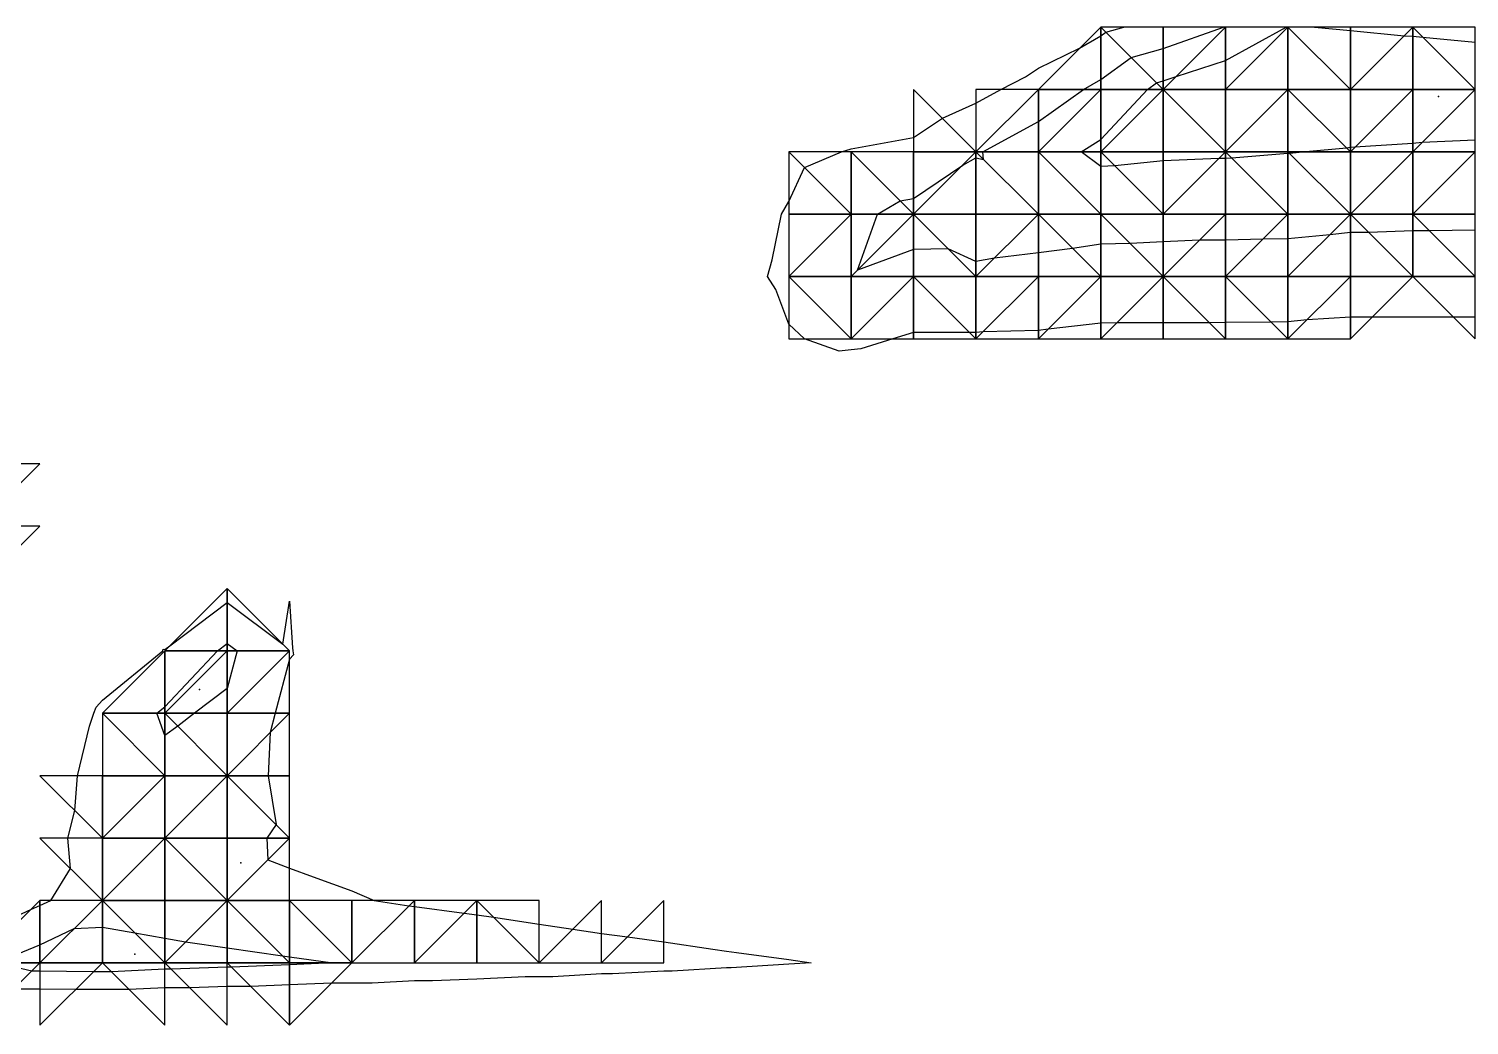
# Model space of a CAD drawing. Header units: metres. Extents: x 4732344 to 4732577, y 2266116 to 2266284.
# Drawn here: x 4732517.69 to 4732529.23, y 2266228.23 to 2266236.22 of the extents above; entities that cross this region are included whole.
import ezdxf

# ---------------------------------------------------------------- set-up
doc = ezdxf.new("R2010")
doc.units = ezdxf.units.M
doc.layers.add('TIN', color=5, linetype='Continuous')

msp = doc.modelspace()

# ---------------------------------------------------------------- linework, layer by layer
at = {"layer": 'corte', "color": 1}
for points in [[(4732529.279, 2266233.909, 1328.856), (4732529.105, 2266233.909, 1328.855), (4732528.779, 2266233.909, 1328.853), (4732528.453, 2266233.909, 1328.839), (4732528.279, 2266233.909, 1328.832), (4732527.933, 2266233.889, 1328.819), (4732527.779, 2266233.873, 1328.814), (4732527.643, 2266233.871, 1328.809), (4732527.279, 2266233.867, 1328.807), (4732527.149, 2266233.865, 1328.807), (4732526.779, 2266233.865, 1328.805), (4732526.409, 2266233.865, 1328.803), (4732526.279, 2266233.862, 1328.802), (4732525.858, 2266233.814, 1328.804), (4732525.779, 2266233.804, 1328.804), (4732525.337, 2266233.793, 1328.781), (4732525.279, 2266233.786, 1328.775), (4732525.228, 2266233.786, 1328.769), (4732524.779, 2266233.786, 1328.714), (4732524.612, 2266233.735, 1328.7), (4732524.357, 2266233.657, 1328.678), (4732524.279, 2266233.649, 1328.668), (4732524.182, 2266233.638, 1328.656), (4732523.904, 2266233.735, 1328.621), (4732523.779, 2266233.855, 1328.595), (4732523.675, 2266234.131, 1328.538), (4732523.609, 2266234.235, 1328.516), (4732523.645, 2266234.369, 1328.489), (4732523.72, 2266234.735, 1328.444), (4732523.779, 2266234.838, 1328.439), (4732523.904, 2266235.11, 1328.42), (4732524.201, 2266235.235, 1328.443), (4732524.279, 2266235.26, 1328.449), (4732524.308, 2266235.264, 1328.452), (4732524.779, 2266235.35, 1328.498), (4732525.01, 2266235.504, 1328.505), (4732525.279, 2266235.626, 1328.521), (4732525.479, 2266235.735, 1328.531), (4732525.677, 2266235.837, 1328.541), (4732525.779, 2266235.906, 1328.544), (4732526.11, 2266236.066, 1328.563), (4732526.279, 2266236.165, 1328.57), (4732526.32, 2266236.194, 1328.571), (4732526.464, 2266236.235, 1328.583)], [(4732529.279, 2266234.608, 1328.72), (4732528.911, 2266234.603, 1328.71), (4732528.779, 2266234.603, 1328.704), (4732528.426, 2266234.588, 1328.691), (4732528.279, 2266234.588, 1328.685), (4732528.115, 2266234.571, 1328.679), (4732527.779, 2266234.539, 1328.668), (4732527.58, 2266234.536, 1328.66), (4732527.279, 2266234.528, 1328.655), (4732527.07, 2266234.526, 1328.654), (4732526.779, 2266234.514, 1328.654), (4732526.514, 2266234.5, 1328.653), (4732526.279, 2266234.494, 1328.653), (4732526.054, 2266234.46, 1328.654), (4732525.779, 2266234.426, 1328.648), (4732525.427, 2266234.383, 1328.611), (4732525.279, 2266234.356, 1328.597), (4732525.056, 2266234.458, 1328.555), (4732524.779, 2266234.452, 1328.522), (4732524.331, 2266234.287, 1328.49), (4732524.49, 2266234.735, 1328.447), (4732524.672, 2266234.842, 1328.455), (4732524.779, 2266234.862, 1328.465), (4732525.173, 2266235.129, 1328.477), (4732525.279, 2266235.187, 1328.482), (4732525.34, 2266235.174, 1328.491), (4732525.333, 2266235.235, 1328.482), (4732525.779, 2266235.479, 1328.503), (4732526.142, 2266235.735, 1328.512), (4732526.279, 2266235.815, 1328.518), (4732526.523, 2266235.991, 1328.524), (4732526.779, 2266236.063, 1328.532), (4732527.264, 2266236.235, 1328.528)], [(4732529.279, 2266235.329, 1328.574), (4732528.855, 2266235.311, 1328.558), (4732528.779, 2266235.303, 1328.555), (4732528.316, 2266235.272, 1328.539), (4732528.279, 2266235.269, 1328.537), (4732528.249, 2266235.265, 1328.536), (4732527.922, 2266235.235, 1328.525), (4732527.791, 2266235.223, 1328.52), (4732527.779, 2266235.221, 1328.52), (4732527.33, 2266235.184, 1328.504), (4732527.279, 2266235.183, 1328.504), (4732527.225, 2266235.181, 1328.504), (4732526.779, 2266235.164, 1328.503), (4732526.391, 2266235.123, 1328.504), (4732526.279, 2266235.118, 1328.504), (4732526.123, 2266235.235, 1328.479), (4732526.279, 2266235.334, 1328.484), (4732526.653, 2266235.735, 1328.458), (4732526.726, 2266235.788, 1328.454), (4732526.779, 2266235.803, 1328.453), (4732526.884, 2266235.84, 1328.451), (4732527.279, 2266235.966, 1328.448), (4732527.764, 2266236.235, 1328.449)], [(4732527.993, 2266236.235, 1328.458), (4732528.279, 2266236.208, 1328.472)], [(4732528.279, 2266236.208, 1328.472), (4732528.71, 2266236.166, 1328.493), (4732528.779, 2266236.161, 1328.496), (4732528.861, 2266236.153, 1328.5), (4732529.279, 2266236.113, 1328.52)], [(4732518.779, 2266231.247, 1328.39), (4732518.82, 2266231.276, 1328.389), (4732519.279, 2266231.623, 1328.392), (4732519.726, 2266231.288, 1328.449), (4732519.779, 2266231.635, 1328.47), (4732519.803, 2266231.259, 1328.46), (4732519.805, 2266231.235, 1328.46), (4732519.81, 2266231.204, 1328.459), (4732519.779, 2266231.168, 1328.453), (4732519.665, 2266230.735, 1328.469), (4732519.624, 2266230.58, 1328.482), (4732519.609, 2266230.235, 1328.515), (4732519.671, 2266229.843, 1328.555), (4732519.597, 2266229.735, 1328.563), (4732519.605, 2266229.561, 1328.58), (4732519.779, 2266229.493, 1328.593), (4732519.968, 2266229.424, 1328.606), (4732520.279, 2266229.311, 1328.627), (4732520.458, 2266229.235, 1328.639), (4732520.736, 2266229.192, 1328.652), (4732520.779, 2266229.186, 1328.654), (4732521.177, 2266229.133, 1328.671), (4732521.279, 2266229.12, 1328.672), (4732521.414, 2266229.1, 1328.673), (4732521.779, 2266229.045, 1328.688), (4732522.05, 2266229.006, 1328.699), (4732522.279, 2266228.971, 1328.708), (4732522.486, 2266228.942, 1328.716), (4732522.779, 2266228.903, 1328.727), (4732523.17, 2266228.844, 1328.743), (4732523.279, 2266228.828, 1328.747), (4732523.361, 2266228.817, 1328.751), (4732523.779, 2266228.762, 1328.767), (4732523.958, 2266228.735, 1328.774), (4732523.779, 2266228.723, 1328.769), (4732523.318, 2266228.696, 1328.755), (4732523.279, 2266228.696, 1328.754), (4732522.846, 2266228.668, 1328.741), (4732522.779, 2266228.668, 1328.739), (4732522.367, 2266228.647, 1328.726), (4732522.279, 2266228.647, 1328.724), (4732521.89, 2266228.624, 1328.712), (4732521.779, 2266228.624, 1328.708), (4732521.668, 2266228.624, 1328.705), (4732521.279, 2266228.605, 1328.693), (4732520.924, 2266228.59, 1328.682), (4732520.779, 2266228.59, 1328.683), (4732520.441, 2266228.573, 1328.691), (4732520.279, 2266228.573, 1328.69), (4732520.117, 2266228.573, 1328.684), (4732519.779, 2266228.559, 1328.674), (4732519.468, 2266228.546, 1328.665), (4732519.279, 2266228.546, 1328.659), (4732518.98, 2266228.534, 1328.65), (4732518.779, 2266228.534, 1328.644), (4732518.494, 2266228.52, 1328.635), (4732518.279, 2266228.52, 1328.628), (4732518.064, 2266228.52, 1328.621), (4732517.779, 2266228.524, 1328.611), (4732517.568, 2266228.524, 1328.599)], [(4732517.279, 2266228.964, 1328.518), (4732517.71, 2266229.166, 1328.529), (4732517.779, 2266229.194, 1328.531), (4732517.866, 2266229.235, 1328.534), (4732518.023, 2266229.491, 1328.519), (4732518.002, 2266229.735, 1328.494), (4732518.059, 2266229.955, 1328.477), (4732518.079, 2266230.235, 1328.452), (4732518.176, 2266230.632, 1328.422), (4732518.21, 2266230.735, 1328.415), (4732518.229, 2266230.785, 1328.412), (4732518.279, 2266230.84, 1328.41), (4732518.763, 2266231.235, 1328.391), (4732518.766, 2266231.248, 1328.389), (4732518.779, 2266231.247, 1328.39)], [(4732519.279, 2266231.294, 1328.302), (4732519.358, 2266231.235, 1328.31), (4732519.279, 2266230.935, 1328.337), (4732519.018, 2266230.735, 1328.347), (4732518.883, 2266230.631, 1328.353), (4732518.779, 2266230.558, 1328.357), (4732518.716, 2266230.735, 1328.337), (4732518.779, 2266230.786, 1328.335), (4732519.201, 2266231.235, 1328.305), (4732519.279, 2266231.294, 1328.302)], [(4732518.279, 2266228.662, 1328.516), (4732518.206, 2266228.662, 1328.514), (4732517.779, 2266228.669, 1328.498), (4732517.713, 2266228.669, 1328.493), (4732517.425, 2266228.735, 1328.46), (4732517.779, 2266228.88, 1328.471), (4732518.053, 2266229.009, 1328.478), (4732518.279, 2266229.022, 1328.485), (4732518.539, 2266228.975, 1328.498), (4732518.779, 2266228.932, 1328.509), (4732518.946, 2266228.902, 1328.517), (4732519.279, 2266228.855, 1328.533), (4732519.722, 2266228.792, 1328.553), (4732519.779, 2266228.784, 1328.555), (4732520.125, 2266228.735, 1328.571), (4732519.779, 2266228.72, 1328.561), (4732519.313, 2266228.701, 1328.547), (4732519.279, 2266228.701, 1328.546), (4732518.831, 2266228.683, 1328.532), (4732518.779, 2266228.683, 1328.531), (4732518.352, 2266228.662, 1328.518), (4732518.279, 2266228.662, 1328.516)]]:
    msp.add_polyline3d(points, dxfattribs=at)
at = {"layer": 'corte_centroid', "color": 2}
for p in [(4732528.985, 2266235.68, 1328.538), (4732519.057, 2266230.925, 1328.33), (4732519.389, 2266229.537, 1328.576), (4732518.538, 2266228.805, 1328.512)]:
    msp.add_point(p, dxfattribs=at)
at = {"layer": 'TIN', "color": 5}
for points in [[(4732525.779, 2266235.735, -0.139), (4732526.279, 2266235.735, -0.223), (4732526.279, 2266236.235, -0.08)], [(4732526.779, 2266235.735, -0.326), (4732526.779, 2266236.235, -0.134), (4732526.279, 2266236.235, -0.08)], [(4732526.279, 2266236.235, -0.08), (4732526.279, 2266235.735, -0.223), (4732526.779, 2266235.735, -0.326)], [(4732527.279, 2266236.235, -0.202), (4732526.779, 2266236.235, -0.134), (4732526.779, 2266235.735, -0.326)], [(4732526.779, 2266235.735, -0.326), (4732527.279, 2266235.735, -0.384), (4732527.279, 2266236.235, -0.202)], [(4732527.779, 2266235.735, -0.377), (4732527.779, 2266236.235, -0.303), (4732527.279, 2266235.735, -0.384)], [(4732527.279, 2266235.735, -0.384), (4732527.779, 2266236.235, -0.303), (4732527.279, 2266236.235, -0.202)], [(4732527.779, 2266235.735, -0.377), (4732528.279, 2266235.735, -0.369), (4732527.779, 2266236.235, -0.303)], [(4732527.779, 2266236.235, -0.303), (4732528.279, 2266235.735, -0.369), (4732528.279, 2266236.235, -0.296)], [(4732528.279, 2266236.235, -0.296), (4732528.279, 2266235.735, -0.369), (4732528.779, 2266236.235, -0.289)], [(4732528.279, 2266235.735, -0.369), (4732528.779, 2266235.735, -0.363), (4732528.779, 2266236.235, -0.289)], [(4732529.279, 2266235.735, -0.356), (4732528.779, 2266236.235, -0.289), (4732528.779, 2266235.735, -0.363)], [(4732529.279, 2266236.235, -0.282), (4732528.779, 2266236.235, -0.289), (4732529.279, 2266235.735, -0.356)], [(4732524.779, 2266235.735, -0.02), (4732524.779, 2266235.235, -0.124), (4732525.279, 2266235.235, -0.193)], [(4732525.279, 2266235.235, -0.193), (4732525.779, 2266235.735, -0.139), (4732525.279, 2266235.735, -0.074)], [(4732525.279, 2266235.235, -0.193), (4732525.779, 2266235.235, -0.258), (4732525.779, 2266235.735, -0.139)], [(4732525.779, 2266235.235, -0.258), (4732526.279, 2266235.235, -0.319), (4732526.279, 2266235.735, -0.223)], [(4732526.279, 2266235.735, -0.223), (4732525.779, 2266235.735, -0.139), (4732525.779, 2266235.235, -0.258)], [(4732526.279, 2266235.735, -0.223), (4732526.279, 2266235.235, -0.319), (4732526.779, 2266235.735, -0.326)], [(4732526.779, 2266235.735, -0.326), (4732526.279, 2266235.235, -0.319), (4732526.779, 2266235.235, -0.311)], [(4732527.279, 2266235.235, -0.308), (4732526.779, 2266235.735, -0.326), (4732526.779, 2266235.235, -0.311)], [(4732527.279, 2266235.735, -0.384), (4732526.779, 2266235.735, -0.326), (4732527.279, 2266235.235, -0.308)], [(4732527.779, 2266235.735, -0.377), (4732527.279, 2266235.735, -0.384), (4732527.279, 2266235.235, -0.308)], [(4732527.779, 2266235.235, -0.302), (4732527.779, 2266235.735, -0.377), (4732527.279, 2266235.235, -0.308)], [(4732528.279, 2266235.235, -0.295), (4732528.279, 2266235.735, -0.369), (4732527.779, 2266235.735, -0.377)], [(4732528.279, 2266235.235, -0.295), (4732527.779, 2266235.735, -0.377), (4732527.779, 2266235.235, -0.302)], [(4732528.779, 2266235.235, -0.29), (4732528.779, 2266235.735, -0.363), (4732528.279, 2266235.235, -0.295)], [(4732528.279, 2266235.235, -0.295), (4732528.779, 2266235.735, -0.363), (4732528.279, 2266235.735, -0.369)], [(4732529.279, 2266235.735, -0.356), (4732528.779, 2266235.735, -0.363), (4732528.779, 2266235.235, -0.29)], [(4732528.779, 2266235.235, -0.29), (4732529.279, 2266235.235, -0.287), (4732529.279, 2266235.735, -0.356)], [(4732523.779, 2266234.735, -0.107), (4732524.279, 2266234.735, -0.181), (4732523.779, 2266235.235, -0.073)], [(4732524.279, 2266234.735, -0.181), (4732524.279, 2266235.235, -0.105), (4732523.779, 2266235.235, -0.073)], [(4732524.279, 2266234.735, -0.181), (4732524.779, 2266234.735, -0.226), (4732524.279, 2266235.235, -0.105)], [(4732524.279, 2266235.235, -0.105), (4732524.779, 2266234.735, -0.226), (4732524.779, 2266235.235, -0.124)], [(4732524.779, 2266235.235, -0.124), (4732524.779, 2266234.735, -0.226), (4732525.279, 2266235.235, -0.193)], [(4732525.279, 2266235.235, -0.193), (4732524.779, 2266234.735, -0.226), (4732525.279, 2266234.735, -0.266)], [(4732525.279, 2266234.735, -0.266), (4732525.779, 2266234.735, -0.25), (4732525.279, 2266235.235, -0.193)], [(4732525.779, 2266234.735, -0.25), (4732525.779, 2266235.235, -0.258), (4732525.279, 2266235.235, -0.193)], [(4732526.279, 2266234.735, -0.238), (4732526.279, 2266235.235, -0.319), (4732525.779, 2266235.235, -0.258)], [(4732525.779, 2266235.235, -0.258), (4732525.779, 2266234.735, -0.25), (4732526.279, 2266234.735, -0.238)], [(4732526.779, 2266235.235, -0.311), (4732526.279, 2266235.235, -0.319), (4732526.779, 2266234.735, -0.234)], [(4732526.779, 2266234.735, -0.234), (4732526.279, 2266235.235, -0.319), (4732526.279, 2266234.735, -0.238)], [(4732526.779, 2266235.235, -0.311), (4732526.779, 2266234.735, -0.234), (4732527.279, 2266235.235, -0.308)], [(4732527.279, 2266235.235, -0.308), (4732526.779, 2266234.735, -0.234), (4732527.279, 2266234.735, -0.231)], [(4732527.279, 2266235.235, -0.308), (4732527.779, 2266234.735, -0.229), (4732527.779, 2266235.235, -0.302)], [(4732527.279, 2266234.735, -0.231), (4732527.779, 2266234.735, -0.229), (4732527.279, 2266235.235, -0.308)], [(4732528.279, 2266234.735, -0.222), (4732528.279, 2266235.235, -0.295), (4732527.779, 2266235.235, -0.302)], [(4732527.779, 2266235.235, -0.302), (4732527.779, 2266234.735, -0.229), (4732528.279, 2266234.735, -0.222)], [(4732528.779, 2266235.235, -0.29), (4732528.279, 2266235.235, -0.295), (4732528.279, 2266234.735, -0.222)], [(4732528.279, 2266234.735, -0.222), (4732528.779, 2266234.735, -0.219), (4732528.779, 2266235.235, -0.29)], [(4732529.279, 2266235.235, -0.287), (4732528.779, 2266234.735, -0.219), (4732529.279, 2266234.735, -0.218)], [(4732528.779, 2266235.235, -0.29), (4732528.779, 2266234.735, -0.219), (4732529.279, 2266235.235, -0.287)], [(4732523.779, 2266234.735, -0.107), (4732523.779, 2266234.235, -0.119), (4732524.279, 2266234.735, -0.181)], [(4732524.279, 2266234.735, -0.181), (4732523.779, 2266234.235, -0.119), (4732524.279, 2266234.235, -0.197)], [(4732524.779, 2266234.735, -0.226), (4732524.279, 2266234.735, -0.181), (4732524.279, 2266234.235, -0.197)], [(4732524.279, 2266234.235, -0.197), (4732524.779, 2266234.235, -0.18), (4732524.779, 2266234.735, -0.226)], [(4732524.779, 2266234.735, -0.226), (4732525.279, 2266234.235, -0.179), (4732525.279, 2266234.735, -0.266)], [(4732524.779, 2266234.235, -0.18), (4732525.279, 2266234.235, -0.179), (4732524.779, 2266234.735, -0.226)], [(4732525.279, 2266234.235, -0.179), (4732525.779, 2266234.735, -0.25), (4732525.279, 2266234.735, -0.266)], [(4732525.779, 2266234.235, -0.169), (4732525.779, 2266234.735, -0.25), (4732525.279, 2266234.235, -0.179)], [(4732526.279, 2266234.235, -0.159), (4732525.779, 2266234.735, -0.25), (4732525.779, 2266234.235, -0.169)], [(4732526.279, 2266234.735, -0.238), (4732525.779, 2266234.735, -0.25), (4732526.279, 2266234.235, -0.159)], [(4732526.779, 2266234.235, -0.157), (4732526.779, 2266234.735, -0.234), (4732526.279, 2266234.735, -0.238)], [(4732526.279, 2266234.735, -0.238), (4732526.279, 2266234.235, -0.159), (4732526.779, 2266234.235, -0.157)], [(4732527.279, 2266234.735, -0.231), (4732526.779, 2266234.735, -0.234), (4732526.779, 2266234.235, -0.157)], [(4732526.779, 2266234.235, -0.157), (4732527.279, 2266234.235, -0.156), (4732527.279, 2266234.735, -0.231)], [(4732527.279, 2266234.235, -0.156), (4732527.779, 2266234.735, -0.229), (4732527.279, 2266234.735, -0.231)], [(4732527.779, 2266234.235, -0.155), (4732527.779, 2266234.735, -0.229), (4732527.279, 2266234.235, -0.156)], [(4732528.279, 2266234.735, -0.222), (4732527.779, 2266234.235, -0.155), (4732528.279, 2266234.235, -0.147)], [(4732528.279, 2266234.735, -0.222), (4732527.779, 2266234.735, -0.229), (4732527.779, 2266234.235, -0.155)], [(4732528.279, 2266234.235, -0.147), (4732528.779, 2266234.235, -0.147), (4732528.279, 2266234.735, -0.222)], [(4732528.779, 2266234.235, -0.147), (4732528.779, 2266234.735, -0.219), (4732528.279, 2266234.735, -0.222)], [(4732529.279, 2266234.735, -0.218), (4732528.779, 2266234.735, -0.219), (4732529.279, 2266234.235, -0.147)], [(4732529.279, 2266234.235, -0.147), (4732528.779, 2266234.735, -0.219), (4732528.779, 2266234.235, -0.147)], [(4732524.279, 2266233.735, -0.118), (4732523.779, 2266234.235, -0.119), (4732523.779, 2266233.735, -0.094)], [(4732524.279, 2266234.235, -0.197), (4732523.779, 2266234.235, -0.119), (4732524.279, 2266233.735, -0.118)], [(4732524.279, 2266233.735, -0.118), (4732524.779, 2266234.235, -0.18), (4732524.279, 2266234.235, -0.197)], [(4732524.779, 2266233.735, -0.091), (4732524.779, 2266234.235, -0.18), (4732524.279, 2266233.735, -0.118)], [(4732525.279, 2266233.735, -0.091), (4732524.779, 2266234.235, -0.18), (4732524.779, 2266233.735, -0.091)], [(4732525.279, 2266233.735, -0.091), (4732525.279, 2266234.235, -0.179), (4732524.779, 2266234.235, -0.18)], [(4732525.779, 2266233.735, -0.089), (4732525.779, 2266234.235, -0.169), (4732525.279, 2266233.735, -0.091)], [(4732525.779, 2266234.235, -0.169), (4732525.279, 2266234.235, -0.179), (4732525.279, 2266233.735, -0.091)], [(4732526.279, 2266234.235, -0.159), (4732525.779, 2266234.235, -0.169), (4732525.779, 2266233.735, -0.089)], [(4732525.779, 2266233.735, -0.089), (4732526.279, 2266233.735, -0.08), (4732526.279, 2266234.235, -0.159)], [(4732526.779, 2266234.235, -0.157), (4732526.279, 2266234.235, -0.159), (4732526.279, 2266233.735, -0.08)], [(4732526.279, 2266233.735, -0.08), (4732526.779, 2266233.735, -0.08), (4732526.779, 2266234.235, -0.157)], [(4732527.279, 2266233.735, -0.08), (4732527.279, 2266234.235, -0.156), (4732526.779, 2266234.235, -0.157)], [(4732526.779, 2266234.235, -0.157), (4732526.779, 2266233.735, -0.08), (4732527.279, 2266233.735, -0.08)], [(4732527.779, 2266233.735, -0.079), (4732527.279, 2266234.235, -0.156), (4732527.279, 2266233.735, -0.08)], [(4732527.779, 2266234.235, -0.155), (4732527.279, 2266234.235, -0.156), (4732527.779, 2266233.735, -0.079)], [(4732527.779, 2266233.735, -0.079), (4732528.279, 2266233.735, -0.075), (4732528.279, 2266234.235, -0.147)], [(4732528.279, 2266234.235, -0.147), (4732527.779, 2266234.235, -0.155), (4732527.779, 2266233.735, -0.079)], [(4732528.279, 2266233.735, -0.075), (4732528.779, 2266234.235, -0.147), (4732528.279, 2266234.235, -0.147)], [(4732529.279, 2266233.735, -0.075), (4732529.279, 2266234.235, -0.147), (4732528.779, 2266234.235, -0.147)], [(4732517.779, 2266232.735, 0.053), (4732517.279, 2266232.735, 0.121), (4732517.279, 2266232.235, 0.146)], [(4732517.779, 2266232.235, 0.069), (4732517.279, 2266232.235, 0.146), (4732517.279, 2266231.735, 0.129)], [(4732519.279, 2266231.735, -0.166), (4732518.779, 2266231.235, -0.203), (4732519.279, 2266231.235, -0.318)], [(4732519.779, 2266231.235, -0.204), (4732519.279, 2266231.735, -0.166), (4732519.279, 2266231.235, -0.318)], [(4732518.279, 2266230.735, -0.224), (4732518.779, 2266230.735, -0.311), (4732518.779, 2266231.235, -0.203)], [(4732519.279, 2266231.235, -0.318), (4732518.779, 2266231.235, -0.203), (4732518.779, 2266230.735, -0.311)], [(4732518.779, 2266230.735, -0.311), (4732519.279, 2266230.735, -0.288), (4732519.279, 2266231.235, -0.318)], [(4732519.279, 2266231.235, -0.318), (4732519.279, 2266230.735, -0.288), (4732519.779, 2266231.235, -0.204)], [(4732519.779, 2266231.235, -0.204), (4732519.279, 2266230.735, -0.288), (4732519.779, 2266230.735, -0.174)], [(4732518.279, 2266230.735, -0.224), (4732518.279, 2266230.235, -0.262), (4732518.779, 2266230.235, -0.28)], [(4732518.779, 2266230.235, -0.28), (4732518.779, 2266230.735, -0.311), (4732518.279, 2266230.735, -0.224)], [(4732518.779, 2266230.235, -0.28), (4732519.279, 2266230.235, -0.258), (4732518.779, 2266230.735, -0.311)], [(4732518.779, 2266230.735, -0.311), (4732519.279, 2266230.235, -0.258), (4732519.279, 2266230.735, -0.288)], [(4732519.779, 2266230.735, -0.174), (4732519.279, 2266230.735, -0.288), (4732519.279, 2266230.235, -0.258)], [(4732519.779, 2266230.235, -0.17), (4732519.779, 2266230.735, -0.174), (4732519.279, 2266230.235, -0.258)], [(4732517.779, 2266230.235, -0.107), (4732518.279, 2266229.735, -0.273), (4732518.279, 2266230.235, -0.262)], [(4732518.779, 2266230.235, -0.28), (4732518.279, 2266230.235, -0.262), (4732518.279, 2266229.735, -0.273)], [(4732518.279, 2266229.735, -0.273), (4732518.779, 2266229.735, -0.25), (4732518.779, 2266230.235, -0.28)], [(4732519.279, 2266230.235, -0.258), (4732518.779, 2266229.735, -0.25), (4732519.279, 2266229.735, -0.228)], [(4732518.779, 2266230.235, -0.28), (4732518.779, 2266229.735, -0.25), (4732519.279, 2266230.235, -0.258)], [(4732519.779, 2266229.735, -0.184), (4732519.279, 2266230.235, -0.258), (4732519.279, 2266229.735, -0.228)], [(4732519.779, 2266230.235, -0.17), (4732519.279, 2266230.235, -0.258), (4732519.779, 2266229.735, -0.184)], [(4732518.279, 2266229.235, -0.262), (4732518.279, 2266229.735, -0.273), (4732517.779, 2266229.735, -0.141)], [(4732518.779, 2266229.735, -0.25), (4732518.279, 2266229.735, -0.273), (4732518.279, 2266229.235, -0.262)], [(4732518.279, 2266229.235, -0.262), (4732518.779, 2266229.235, -0.246), (4732518.779, 2266229.735, -0.25)], [(4732519.279, 2266229.735, -0.228), (4732518.779, 2266229.735, -0.25), (4732519.279, 2266229.235, -0.23)], [(4732518.779, 2266229.735, -0.25), (4732518.779, 2266229.235, -0.246), (4732519.279, 2266229.235, -0.23)], [(4732519.279, 2266229.235, -0.23), (4732519.779, 2266229.735, -0.184), (4732519.279, 2266229.735, -0.228)], [(4732519.779, 2266229.235, -0.217), (4732519.779, 2266229.735, -0.184), (4732519.279, 2266229.235, -0.23)], [(4732517.779, 2266229.235, -0.187), (4732517.279, 2266228.735, -0.281), (4732517.779, 2266228.735, -0.346)], [(4732518.279, 2266229.235, -0.262), (4732517.779, 2266229.235, -0.187), (4732517.779, 2266228.735, -0.346)], [(4732517.779, 2266228.735, -0.346), (4732518.279, 2266228.735, -0.351), (4732518.279, 2266229.235, -0.262)], [(4732518.279, 2266229.235, -0.262), (4732518.279, 2266228.735, -0.351), (4732518.779, 2266228.735, -0.335)], [(4732518.779, 2266228.735, -0.335), (4732518.779, 2266229.235, -0.246), (4732518.279, 2266229.235, -0.262)], [(4732519.279, 2266229.235, -0.23), (4732518.779, 2266228.735, -0.335), (4732519.279, 2266228.735, -0.322)], [(4732519.279, 2266229.235, -0.23), (4732518.779, 2266229.235, -0.246), (4732518.779, 2266228.735, -0.335)], [(4732519.779, 2266228.735, -0.309), (4732519.279, 2266229.235, -0.23), (4732519.279, 2266228.735, -0.322)], [(4732519.779, 2266229.235, -0.217), (4732519.279, 2266229.235, -0.23), (4732519.779, 2266228.735, -0.309)], [(4732519.779, 2266229.235, -0.217), (4732519.779, 2266228.735, -0.309), (4732520.279, 2266228.735, -0.296)], [(4732520.279, 2266229.235, -0.205), (4732519.779, 2266229.235, -0.217), (4732520.279, 2266228.735, -0.296)], [(4732520.279, 2266228.735, -0.296), (4732520.779, 2266229.235, -0.191), (4732520.279, 2266229.235, -0.205)], [(4732520.279, 2266228.735, -0.296), (4732520.779, 2266228.735, -0.282), (4732520.779, 2266229.235, -0.191)], [(4732520.779, 2266228.735, -0.282), (4732521.279, 2266229.235, -0.179), (4732520.779, 2266229.235, -0.191)], [(4732521.279, 2266228.735, -0.27), (4732521.279, 2266229.235, -0.179), (4732520.779, 2266228.735, -0.282)], [(4732521.779, 2266228.735, -0.257), (4732521.279, 2266229.235, -0.179), (4732521.279, 2266228.735, -0.27)], [(4732521.779, 2266229.235, -0.165), (4732521.279, 2266229.235, -0.179), (4732521.779, 2266228.735, -0.257)], [(4732521.779, 2266228.735, -0.257), (4732522.279, 2266228.735, -0.243), (4732522.279, 2266229.235, -0.152)], [(4732522.779, 2266229.235, -0.139), (4732522.279, 2266228.735, -0.243), (4732522.779, 2266228.735, -0.231)], [(4732517.779, 2266228.735, -0.346), (4732517.279, 2266228.735, -0.281), (4732517.279, 2266228.235)], [(4732517.779, 2266228.235), (4732518.279, 2266228.735, -0.351), (4732517.779, 2266228.735, -0.346)], [(4732518.279, 2266228.735, -0.351), (4732518.779, 2266228.235), (4732518.779, 2266228.735, -0.335)], [(4732519.279, 2266228.735, -0.322), (4732518.779, 2266228.735, -0.335), (4732519.279, 2266228.235)], [(4732519.779, 2266228.235), (4732519.779, 2266228.735, -0.309), (4732519.279, 2266228.735, -0.322)], [(4732519.779, 2266228.735, -0.309), (4732519.779, 2266228.235), (4732520.279, 2266228.735, -0.296)]]:
    msp.add_3dface(points, dxfattribs=at)

doc.saveas('drawing.dxf')
